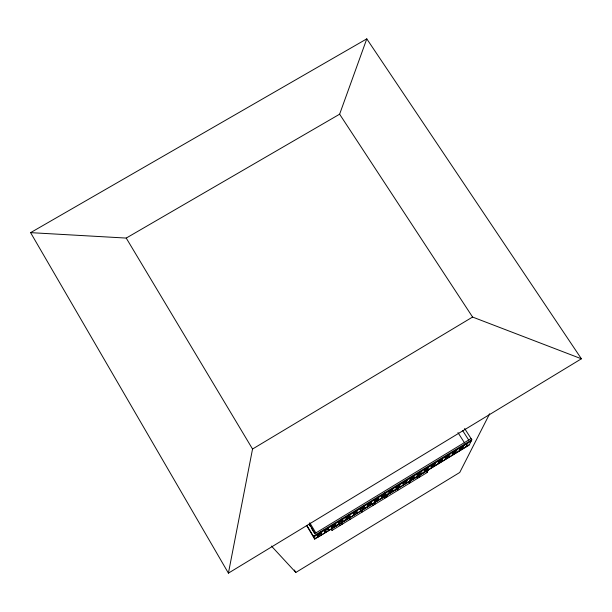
<?xml version="1.0" encoding="UTF-8"?>
<svg xmlns="http://www.w3.org/2000/svg" width="612" height="612" viewBox="0 0 612 612"><rect width="100%" height="100%" fill="white"/><g stroke="black" fill="none" stroke-linecap="round" stroke-linejoin="round"><path stroke-width="0.92" d="M371.362 501.848L371.316 504.403L370.589 503.232L370.612 501.511M374.842 502.261L374.949 499.66M378.537 497.479L378.361 500.111L377.642 498.941L377.749 497.173M381.888 497.969L382.118 495.299M385.698 493.119L385.407 495.827L384.68 494.657L384.872 492.836M386.73 497.112L387.006 494.726L398.068 488.001L397.616 490.487L396.392 488.514M388.926 493.685L389.278 490.946M392.858 488.766L392.445 491.551L391.718 490.38L388.903 492.086M395.964 489.409L396.438 486.594M400.011 484.421L399.475 487.267L398.749 486.104L399.009 484.666M228.414 573.138L252.542 449.032L126.225 238.076L30.6 232.644L228.414 573.138L581.4 358.793L366.787 38.862L30.6 232.644M402.987 485.132L403.583 482.241M407.133 480.083L406.475 483.013L405.748 481.843L406.07 480.366M409.986 480.879L410.706 477.911M409.474 483.266L410.109 480.672M409.956 479.28L412.763 477.574L413.146 476.067M414.27 475.746L413.49 478.745L412.763 477.574M416.994 476.61L417.835 473.573M419.342 477.261L420.13 474.575M421.4 471.408L420.505 474.476L419.771 473.313L416.971 475.019M424.001 472.342L424.965 469.236M424.674 470.33L426.771 469.052L427.275 467.469M428.53 467.071L427.505 470.215L426.771 469.052M331.237 529.066L332.041 530.397L427.23 472.464L428.132 469.702L426.533 470.682M431.001 468.088L432.087 464.906M435.645 462.741L434.505 465.962L433.77 464.799L430.97 466.497M126.225 238.076L339.622 114.199L366.787 38.862M437.993 463.827L439.202 460.576M438.659 461.823L440.755 460.545L441.382 458.893M442.751 458.419L441.489 461.708L440.755 460.545M444.985 459.581L446.309 456.254M444.947 457.998L447.739 456.3L448.42 454.609M449.858 454.096L448.474 457.455L447.739 456.3M451.962 455.336L453.408 451.939M452.62 453.324L454.716 452.054L455.458 450.325M456.957 449.782L455.45 453.209L454.716 452.054M458.939 451.09L460.499 447.624M459.589 449.086L461.685 447.816L462.649 445.704M464.041 445.467L462.42 448.971L461.685 447.816M467.583 443.31L465.9 446.852L318.286 536.931L317.337 535.355M464.607 428.499L471.814 439.745L469.205 445.1L314.736 539.088L306.688 525.677M489.646 413.781L459.742 472.472L295.818 572.457L271.43 546.065M471.056 438.567L315.019 533.45L309.274 523.895M314.736 539.088L313.321 536.143L471.814 439.745M313.696 536.923L471.125 441.16M320.474 532.004L321.032 533.381L317.437 535.431L318.194 536.724M324.536 530.329L325.293 532.402L324.582 531.224L328.131 529.059L327.657 527.636M334.833 523.275L335.223 524.752L331.673 526.901L332.392 528.087L331.758 525.938M341.993 518.915L342.307 520.437L338.765 522.594L339.476 523.773L338.972 521.546M345.841 518.288L349.383 516.138L349.154 514.562M353.644 513.537L356.475 511.816L357.194 512.994L356.995 510.584M363.474 505.849L363.536 507.524L360.009 509.674L360.728 510.844L360.59 508.396M367.774 504.946L370.589 503.232M374.819 500.654L377.642 498.941M381.865 496.37L384.68 494.657M395.941 487.81L398.749 486.104M402.956 483.541L405.748 481.843M317.215 535.99L321.285 533.519M331.865 527.085L335.927 524.606M339.997 522.128L342.437 520.644M346.507 518.173L349.766 516.191M353.835 513.713L356.276 512.229M361.967 508.763L363.597 507.776M367.667 505.298L370.926 503.316M375.806 500.348L378.247 498.864M381.498 496.883L385.568 494.404M389.637 491.933L392.078 490.449M396.966 487.473L398.588 486.486M404.287 483.021L405.917 482.026M410.797 479.058L412.427 478.071M418.118 474.606L419.748 473.612M425.447 470.146L427.887 468.662M431.957 466.191L434.398 464.699M439.278 461.731L441.719 460.247M446.599 457.279L448.229 456.284M453.109 453.316L454.739 452.329M460.438 448.856L462.06 447.869M344.793 520.146L347.226 518.662M368.952 505.451L370.543 504.479M374.942 501.802L376.495 500.861M387.044 494.442L389.416 492.997M390.999 492.033L392.583 491.069M410.185 480.359L412.595 478.898M420.222 474.254L421.829 473.275M314.591 538.782L318.148 536.617L317.314 534.72M332.285 528.026L339.576 523.589L340.02 525.54L338.811 523.543M364.194 508.61L372.915 503.301L372.846 505.558L372.035 504.242M412.511 479.211L418.126 475.792L417.369 478.462L416.55 477.153M422.532 473.114L424.935 471.653M465.992 446.661L469.473 444.542M252.542 449.032L472.586 317.047L581.4 358.793M339.622 114.199L472.586 317.047M462.733 430.71L468.685 440.013M457.952 432.592L464.6 442.996M426.074 470.62L427.23 472.464M383.563 496.401L384.749 498.321L384.994 495.95L374.927 502.077L374.835 504.357L374.047 503.072M363.536 507.524L364.255 508.702L364.178 506.216M349.383 516.138L350.095 517.316L349.773 514.975M349.2 518.188L349.988 519.473L349.697 517.431L341.603 522.357L342.016 524.323L341.236 523.038M342.307 520.437L343.018 521.623L342.575 519.358M335.223 524.752L335.934 525.93L335.361 523.742M328.131 529.059L328.843 530.244L328.147 528.133M321.032 533.381L321.744 534.567L320.925 532.524M309.748 522.74L315.914 532.991M309.404 524.844L310.338 526.397M311.271 527.949L314.537 533.381M306.933 525.501L313.321 536.143M294.364 570.002L295.818 572.457M324.069 529.824L324.582 531.224M331.475 528.516L332.041 530.397M346.178 517.163L346.56 519.466M353.399 512.772L353.66 515.151M361.822 510.056L361.922 512.213M367.774 504.028L367.789 506.552"/></g></svg>
